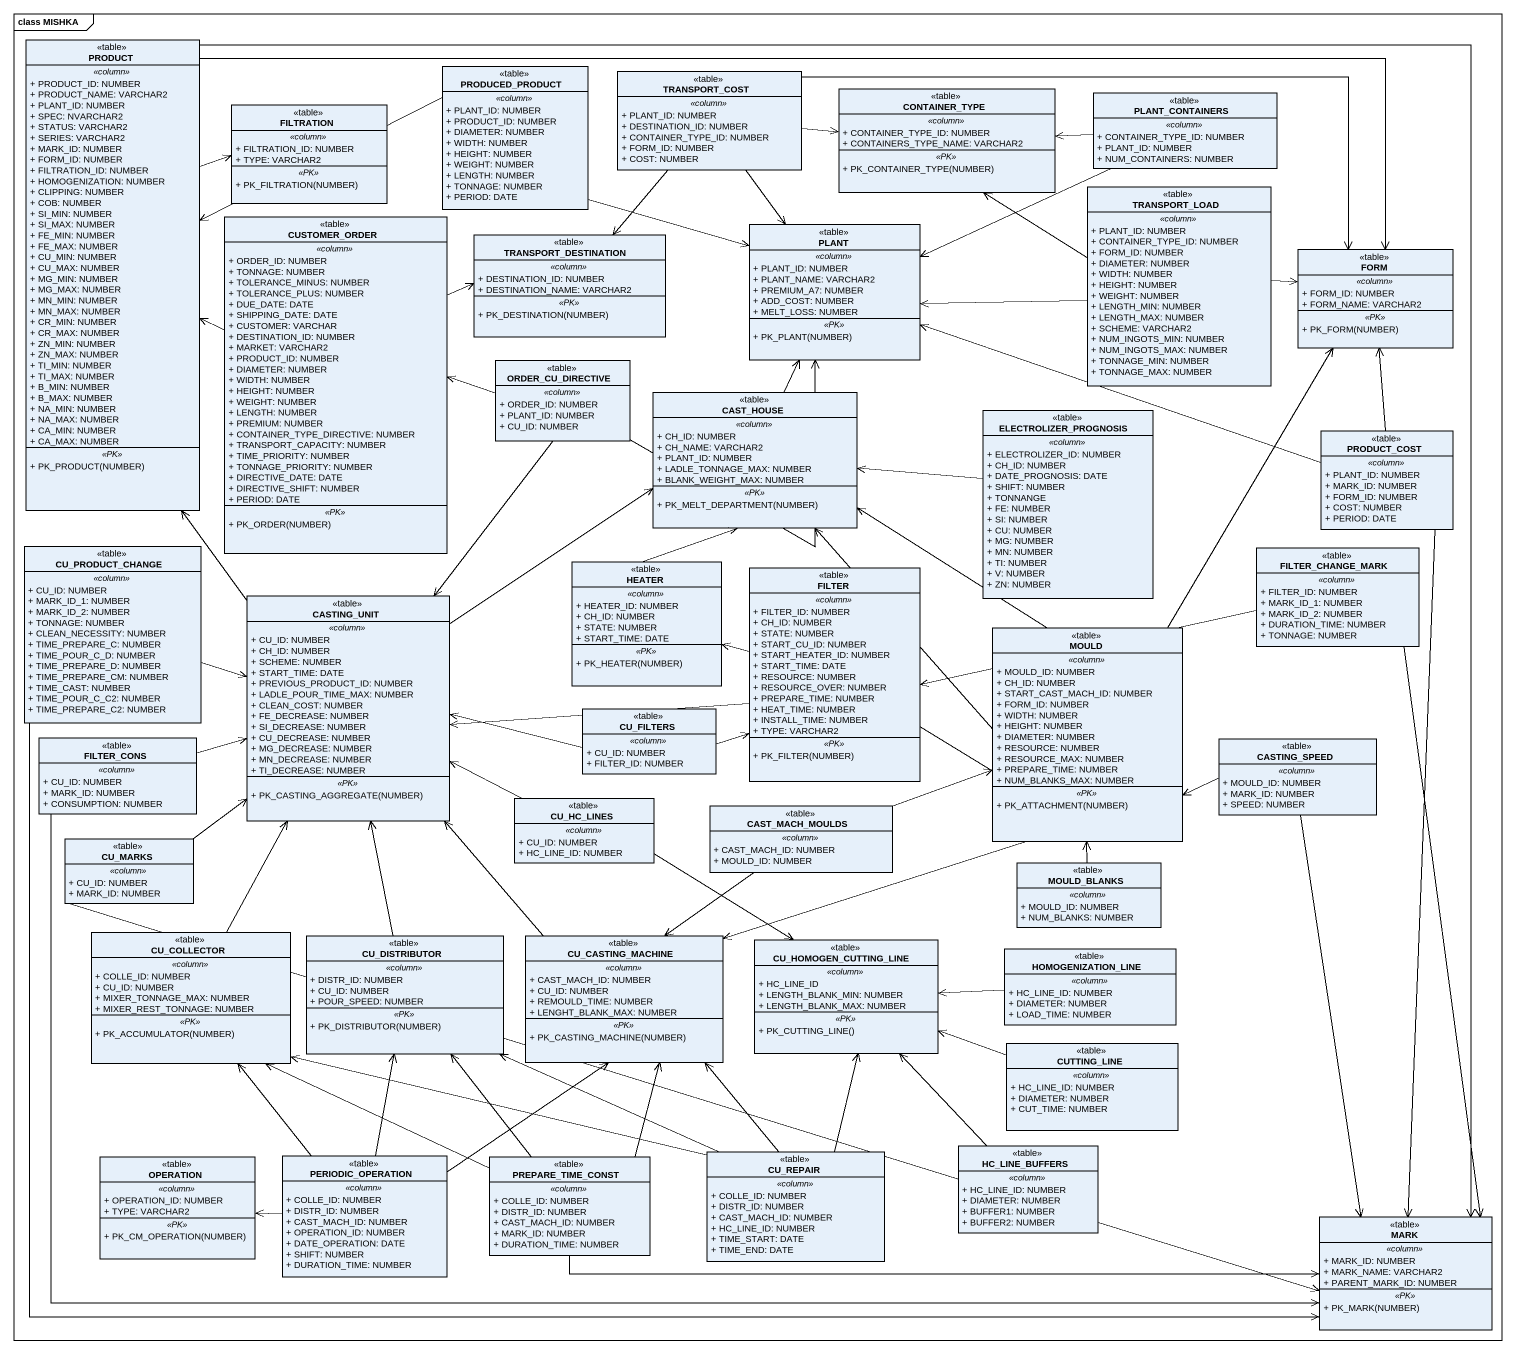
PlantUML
@startuml
mainframe class MISHKA
hide circle
hide empty members
skinparam classAttributeIconSize 0
class PRODUCT <<table>> {
  .. <<column>> ..
  + PRODUCT_ID: NUMBER
  + PRODUCT_NAME: VARCHAR2
  + PLANT_ID: NUMBER
  + SPEC: NVARCHAR2
  + STATUS: VARCHAR2
  + SERIES: VARCHAR2
  + MARK_ID: NUMBER
  + FORM_ID: NUMBER
  + FILTRATION_ID: NUMBER
  + HOMOGENIZATION: NUMBER
  + CLIPPING: NUMBER
  + COB: NUMBER
  + SI_MIN: NUMBER
  + SI_MAX: NUMBER
  + FE_MIN: NUMBER
  + FE_MAX: NUMBER
  + CU_MIN: NUMBER
  + CU_MAX: NUMBER
  + MG_MIN: NUMBER
  + MG_MAX: NUMBER
  + MN_MIN: NUMBER
  + MN_MAX: NUMBER
  + CR_MIN: NUMBER
  + CR_MAX: NUMBER
  + ZN_MIN: NUMBER
  + ZN_MAX: NUMBER
  + TI_MIN: NUMBER
  + TI_MAX: NUMBER
  + B_MIN: NUMBER
  + B_MAX: NUMBER
  + NA_MIN: NUMBER
  + NA_MAX: NUMBER
  + CA_MIN: NUMBER
  + CA_MAX: NUMBER
  .. <<PK>> ..
  + PK_PRODUCT(NUMBER)
}
class PRODUCED_PRODUCT <<table>> {
  .. <<column>> ..
  + PLANT_ID: NUMBER
  + PRODUCT_ID: NUMBER
  + DIAMETER: NUMBER
  + WIDTH: NUMBER
  + HEIGHT: NUMBER
  + WEIGHT: NUMBER
  + LENGTH: NUMBER
  + TONNAGE: NUMBER
  + PERIOD: DATE
}
class TRANSPORT_COST <<table>> {
  .. <<column>> ..
  + PLANT_ID: NUMBER
  + DESTINATION_ID: NUMBER
  + CONTAINER_TYPE_ID: NUMBER
  + FORM_ID: NUMBER
  + COST: NUMBER
}
class FILTRATION <<table>> {
  .. <<column>> ..
  + FILTRATION_ID: NUMBER
  + TYPE: VARCHAR2
  .. <<PK>> ..
  + PK_FILTRATION(NUMBER)
}
class CONTAINER_TYPE <<table>> {
  .. <<column>> ..
  + CONTAINER_TYPE_ID: NUMBER
  + CONTAINERS_TYPE_NAME: VARCHAR2
  .. <<PK>> ..
  + PK_CONTAINER_TYPE(NUMBER)
}
class PLANT_CONTAINERS <<table>> {
  .. <<column>> ..
  + CONTAINER_TYPE_ID: NUMBER
  + PLANT_ID: NUMBER
  + NUM_CONTAINERS: NUMBER
}
class TRANSPORT_LOAD <<table>> {
  .. <<column>> ..
  + PLANT_ID: NUMBER
  + CONTAINER_TYPE_ID: NUMBER
  + FORM_ID: NUMBER
  + DIAMETER: NUMBER
  + WIDTH: NUMBER
  + HEIGHT: NUMBER
  + WEIGHT: NUMBER
  + LENGTH_MIN: NUMBER
  + LENGTH_MAX: NUMBER
  + SCHEME: VARCHAR2
  + NUM_INGOTS_MIN: NUMBER
  + NUM_INGOTS_MAX: NUMBER
  + TONNAGE_MIN: NUMBER
  + TONNAGE_MAX: NUMBER
}
class CUSTOMER_ORDER <<table>> {
  .. <<column>> ..
  + ORDER_ID: NUMBER
  + TONNAGE: NUMBER
  + TOLERANCE_MINUS: NUMBER
  + TOLERANCE_PLUS: NUMBER
  + DUE_DATE: DATE
  + SHIPPING_DATE: DATE
  + CUSTOMER: VARCHAR
  + DESTINATION_ID: NUMBER
  + MARKET: VARCHAR2
  + PRODUCT_ID: NUMBER
  + DIAMETER: NUMBER
  + WIDTH: NUMBER
  + HEIGHT: NUMBER
  + WEIGHT: NUMBER
  + LENGTH: NUMBER
  + PREMIUM: NUMBER
  + CONTAINER_TYPE_DIRECTIVE: NUMBER
  + TRANSPORT_CAPACITY: NUMBER
  + TIME_PRIORITY: NUMBER
  + TONNAGE_PRIORITY: NUMBER
  + DIRECTIVE_DATE: DATE
  + DIRECTIVE_SHIFT: NUMBER
  + PERIOD: DATE
  .. <<PK>> ..
  + PK_ORDER(NUMBER)
}
class TRANSPORT_DESTINATION <<table>> {
  .. <<column>> ..
  + DESTINATION_ID: NUMBER
  + DESTINATION_NAME: VARCHAR2
  .. <<PK>> ..
  + PK_DESTINATION(NUMBER)
}
class PLANT <<table>> {
  .. <<column>> ..
  + PLANT_ID: NUMBER
  + PLANT_NAME: VARCHAR2
  + PREMIUM_A7: NUMBER
  + ADD_COST: NUMBER
  + MELT_LOSS: NUMBER
  .. <<PK>> ..
  + PK_PLANT(NUMBER)
}
class FORM <<table>> {
  .. <<column>> ..
  + FORM_ID: NUMBER
  + FORM_NAME: VARCHAR2
  .. <<PK>> ..
  + PK_FORM(NUMBER)
}
class ORDER_CU_DIRECTIVE <<table>> {
  .. <<column>> ..
  + ORDER_ID: NUMBER
  + PLANT_ID: NUMBER
  + CU_ID: NUMBER
}
class CAST_HOUSE <<table>> {
  .. <<column>> ..
  + CH_ID: NUMBER
  + CH_NAME: VARCHAR2
  + PLANT_ID: NUMBER
  + LADLE_TONNAGE_MAX: NUMBER
  + BLANK_WEIGHT_MAX: NUMBER
  .. <<PK>> ..
  + PK_MELT_DEPARTMENT(NUMBER)
}
class ELECTROLIZER_PROGNOSIS <<table>> {
  .. <<column>> ..
  + ELECTROLIZER_ID: NUMBER
  + CH_ID: NUMBER
  + DATE_PROGNOSIS: DATE
  + SHIFT: NUMBER
  + TONNANGE
  + FE: NUMBER
  + SI: NUMBER
  + CU: NUMBER
  + MG: NUMBER
  + MN: NUMBER
  + TI: NUMBER
  + V: NUMBER
  + ZN: NUMBER
}
class PRODUCT_COST <<table>> {
  .. <<column>> ..
  + PLANT_ID: NUMBER
  + MARK_ID: NUMBER
  + FORM_ID: NUMBER
  + COST: NUMBER
  + PERIOD: DATE
}
class CU_PRODUCT_CHANGE <<table>> {
  .. <<column>> ..
  + CU_ID: NUMBER
  + MARK_ID_1: NUMBER
  + MARK_ID_2: NUMBER
  + TONNAGE: NUMBER
  + CLEAN_NECESSITY: NUMBER
  + TIME_PREPARE_C: NUMBER
  + TIME_POUR_C_D: NUMBER
  + TIME_PREPARE_D: NUMBER
  + TIME_PREPARE_CM: NUMBER
  + TIME_CAST: NUMBER
  + TIME_POUR_C_C2: NUMBER
  + TIME_PREPARE_C2: NUMBER
}
class FILTER_CHANGE_MARK <<table>> {
  .. <<column>> ..
  + FILTER_ID: NUMBER
  + MARK_ID_1: NUMBER
  + MARK_ID_2: NUMBER
  + DURATION_TIME: NUMBER
  + TONNAGE: NUMBER
}
class HEATER <<table>> {
  .. <<column>> ..
  + HEATER_ID: NUMBER
  + CH_ID: NUMBER
  + STATE: NUMBER
  + START_TIME: DATE
  .. <<PK>> ..
  + PK_HEATER(NUMBER)
}
class FILTER <<table>> {
  .. <<column>> ..
  + FILTER_ID: NUMBER
  + CH_ID: NUMBER
  + STATE: NUMBER
  + START_CU_ID: NUMBER
  + START_HEATER_ID: NUMBER
  + START_TIME: DATE
  + RESOURCE: NUMBER
  + RESOURCE_OVER: NUMBER
  + PREPARE_TIME: NUMBER
  + HEAT_TIME: NUMBER
  + INSTALL_TIME: NUMBER
  + TYPE: VARCHAR2
  .. <<PK>> ..
  + PK_FILTER(NUMBER)
}
class CASTING_UNIT <<table>> {
  .. <<column>> ..
  + CU_ID: NUMBER
  + CH_ID: NUMBER
  + SCHEME: NUMBER
  + START_TIME: DATE
  + PREVIOUS_PRODUCT_ID: NUMBER
  + LADLE_POUR_TIME_MAX: NUMBER
  + CLEAN_COST: NUMBER
  + FE_DECREASE: NUMBER
  + SI_DECREASE: NUMBER
  + CU_DECREASE: NUMBER
  + MG_DECREASE: NUMBER
  + MN_DECREASE: NUMBER
  + TI_DECREASE: NUMBER
  .. <<PK>> ..
  + PK_CASTING_AGGREGATE(NUMBER)
}
class MOULD <<table>> {
  .. <<column>> ..
  + MOULD_ID: NUMBER
  + CH_ID: NUMBER
  + START_CAST_MACH_ID: NUMBER
  + FORM_ID: NUMBER
  + WIDTH: NUMBER
  + HEIGHT: NUMBER
  + DIAMETER: NUMBER
  + RESOURCE: NUMBER
  + RESOURCE_MAX: NUMBER
  + PREPARE_TIME: NUMBER
  + NUM_BLANKS_MAX: NUMBER
  .. <<PK>> ..
  + PK_ATTACHMENT(NUMBER)
}
class FILTER_CONS <<table>> {
  .. <<column>> ..
  + CU_ID: NUMBER
  + MARK_ID: NUMBER
  + CONSUMPTION: NUMBER
}
class CU_FILTERS <<table>> {
  .. <<column>> ..
  + CU_ID: NUMBER
  + FILTER_ID: NUMBER
}
class CASTING_SPEED <<table>> {
  .. <<column>> ..
  + MOULD_ID: NUMBER
  + MARK_ID: NUMBER
  + SPEED: NUMBER
}
class CU_HC_LINES <<table>> {
  .. <<column>> ..
  + CU_ID: NUMBER
  + HC_LINE_ID: NUMBER
}
class CAST_MACH_MOULDS <<table>> {
  .. <<column>> ..
  + CAST_MACH_ID: NUMBER
  + MOULD_ID: NUMBER
}
class CU_MARKS <<table>> {
  .. <<column>> ..
  + CU_ID: NUMBER
  + MARK_ID: NUMBER
}
class MOULD_BLANKS <<table>> {
  .. <<column>> ..
  + MOULD_ID: NUMBER
  + NUM_BLANKS: NUMBER
}
class CU_COLLECTOR <<table>> {
  .. <<column>> ..
  + COLLE_ID: NUMBER
  + CU_ID: NUMBER
  + MIXER_TONNAGE_MAX: NUMBER
  + MIXER_REST_TONNAGE: NUMBER
  .. <<PK>> ..
  + PK_ACCUMULATOR(NUMBER)
}
class CU_DISTRIBUTOR <<table>> {
  .. <<column>> ..
  + DISTR_ID: NUMBER
  + CU_ID: NUMBER
  + POUR_SPEED: NUMBER
  .. <<PK>> ..
  + PK_DISTRIBUTOR(NUMBER)
}
class CU_CASTING_MACHINE <<table>> {
  .. <<column>> ..
  + CAST_MACH_ID: NUMBER
  + CU_ID: NUMBER
  + REMOULD_TIME: NUMBER
  + LENGHT_BLANK_MAX: NUMBER
  .. <<PK>> ..
  + PK_CASTING_MACHINE(NUMBER)
}
class CU_HOMOGEN_CUTTING_LINE <<table>> {
  .. <<column>> ..
  + HC_LINE_ID
  + LENGTH_BLANK_MIN: NUMBER
  + LENGTH_BLANK_MAX: NUMBER
  .. <<PK>> ..
  + PK_CUTTING_LINE()
}
class HOMOGENIZATION_LINE <<table>> {
  .. <<column>> ..
  + HC_LINE_ID: NUMBER
  + DIAMETER: NUMBER
  + LOAD_TIME: NUMBER
}
class CUTTING_LINE <<table>> {
  .. <<column>> ..
  + HC_LINE_ID: NUMBER
  + DIAMETER: NUMBER
  + CUT_TIME: NUMBER
}
class OPERATION <<table>> {
  .. <<column>> ..
  + OPERATION_ID: NUMBER
  + TYPE: VARCHAR2
  .. <<PK>> ..
  + PK_CM_OPERATION(NUMBER)
}
class PERIODIC_OPERATION <<table>> {
  .. <<column>> ..
  + COLLE_ID: NUMBER
  + DISTR_ID: NUMBER
  + CAST_MACH_ID: NUMBER
  + OPERATION_ID: NUMBER
  + DATE_OPERATION: DATE
  + SHIFT: NUMBER
  + DURATION_TIME: NUMBER
}
class PREPARE_TIME_CONST <<table>> {
  .. <<column>> ..
  + COLLE_ID: NUMBER
  + DISTR_ID: NUMBER
  + CAST_MACH_ID: NUMBER
  + MARK_ID: NUMBER
  + DURATION_TIME: NUMBER
}
class CU_REPAIR <<table>> {
  .. <<column>> ..
  + COLLE_ID: NUMBER
  + DISTR_ID: NUMBER
  + CAST_MACH_ID: NUMBER
  + HC_LINE_ID: NUMBER
  + TIME_START: DATE
  + TIME_END: DATE
}
class HC_LINE_BUFFERS <<table>> {
  .. <<column>> ..
  + HC_LINE_ID: NUMBER
  + DIAMETER: NUMBER
  + BUFFER1: NUMBER
  + BUFFER2: NUMBER
}
class MARK <<table>> {
  .. <<column>> ..
  + MARK_ID: NUMBER
  + MARK_NAME: VARCHAR2
  + PARENT_MARK_ID: NUMBER
  .. <<PK>> ..
  + PK_MARK(NUMBER)
}
PRODUCT -up-> FILTRATION
PRODUCT -right-> FORM
PRODUCT --> MARK
PRODUCED_PRODUCT -left-> PRODUCT
PRODUCED_PRODUCT -right-> PLANT
TRANSPORT_COST -right-> CONTAINER_TYPE
TRANSPORT_COST --> TRANSPORT_DESTINATION
TRANSPORT_COST --> PLANT
TRANSPORT_COST -right-> FORM
PLANT_CONTAINERS -left-> CONTAINER_TYPE
PLANT_CONTAINERS -left-> PLANT
TRANSPORT_LOAD -up-> CONTAINER_TYPE
TRANSPORT_LOAD -left-> PLANT
TRANSPORT_LOAD -right-> FORM
CUSTOMER_ORDER -left-> PRODUCT
CUSTOMER_ORDER -right-> TRANSPORT_DESTINATION
ORDER_CU_DIRECTIVE -left-> CUSTOMER_ORDER
ORDER_CU_DIRECTIVE -right-> PLANT
ORDER_CU_DIRECTIVE --> CASTING_UNIT
CAST_HOUSE -up-> PLANT
ELECTROLIZER_PROGNOSIS -left-> CAST_HOUSE
PRODUCT_COST -left-> PLANT
PRODUCT_COST -up-> FORM
PRODUCT_COST --> MARK
CU_PRODUCT_CHANGE -right-> CASTING_UNIT
CU_PRODUCT_CHANGE -right-> MARK
FILTER_CHANGE_MARK -left-> FILTER
FILTER_CHANGE_MARK --> MARK
HEATER -up-> CAST_HOUSE
FILTER -up-> CAST_HOUSE
FILTER -left-> HEATER
FILTER -left-> CASTING_UNIT
CASTING_UNIT -up-> PRODUCT
CASTING_UNIT -up-> CAST_HOUSE
MOULD -up-> FORM
MOULD -up-> CAST_HOUSE
MOULD -left-> CU_CASTING_MACHINE
FILTER_CONS -right-> CASTING_UNIT
FILTER_CONS -right-> MARK
CU_FILTERS -right-> FILTER
CU_FILTERS -left-> CASTING_UNIT
CASTING_SPEED -left-> MOULD
CASTING_SPEED --> MARK
CU_HC_LINES -left-> CASTING_UNIT
CU_HC_LINES --> CU_HOMOGEN_CUTTING_LINE
CAST_MACH_MOULDS -right-> MOULD
CAST_MACH_MOULDS --> CU_CASTING_MACHINE
CU_MARKS -up-> CASTING_UNIT
CU_MARKS -right-> MARK
MOULD_BLANKS -up-> MOULD
CU_COLLECTOR -up-> CASTING_UNIT
CU_DISTRIBUTOR -up-> CASTING_UNIT
CU_CASTING_MACHINE -up-> CASTING_UNIT
HOMOGENIZATION_LINE -left-> CU_HOMOGEN_CUTTING_LINE
CUTTING_LINE -left-> CU_HOMOGEN_CUTTING_LINE
PERIODIC_OPERATION -up-> CU_COLLECTOR
PERIODIC_OPERATION -up-> CU_DISTRIBUTOR
PERIODIC_OPERATION -up-> CU_CASTING_MACHINE
PERIODIC_OPERATION -left-> OPERATION
PREPARE_TIME_CONST -left-> CU_COLLECTOR
PREPARE_TIME_CONST -up-> CU_DISTRIBUTOR
PREPARE_TIME_CONST -up-> CU_CASTING_MACHINE
PREPARE_TIME_CONST -right-> MARK
CU_REPAIR -left-> CU_COLLECTOR
CU_REPAIR -left-> CU_DISTRIBUTOR
CU_REPAIR -up-> CU_CASTING_MACHINE
CU_REPAIR -up-> CU_HOMOGEN_CUTTING_LINE
HC_LINE_BUFFERS -up-> CU_HOMOGEN_CUTTING_LINE
@enduml
